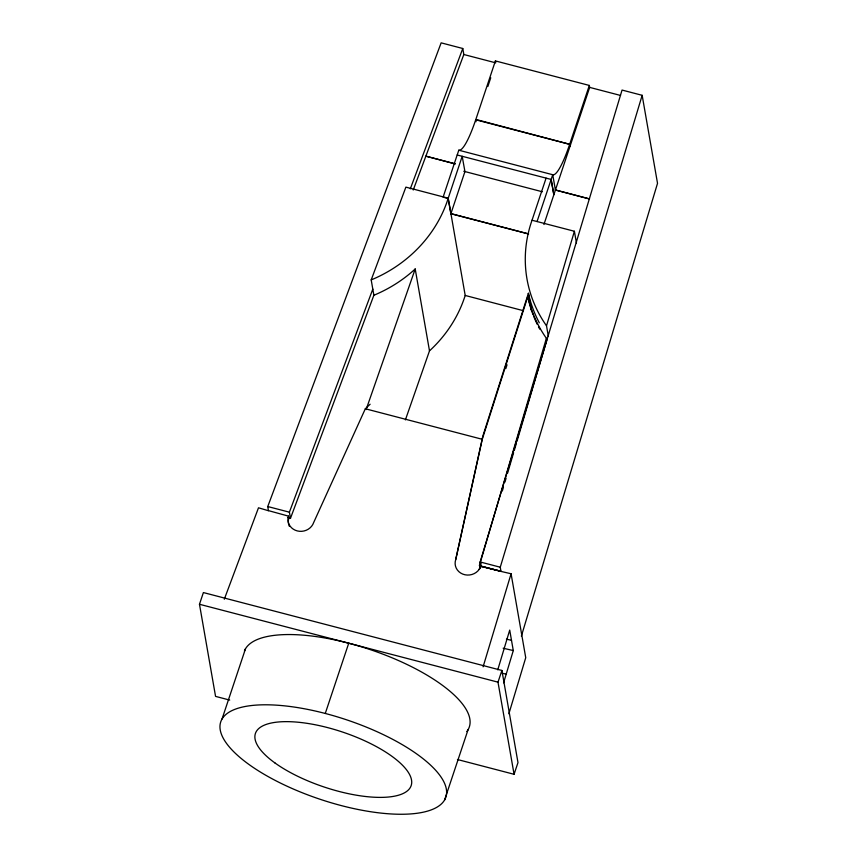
<?xml version="1.0" encoding="UTF-8"?>
<svg xmlns="http://www.w3.org/2000/svg" width="857" height="857" viewBox="0 0 857 857"><rect width="100%" height="100%" fill="white"/><g stroke="black" fill="none" stroke-linecap="round" stroke-linejoin="round"><path stroke-width="1.29" d="M455.72 559.6L482.266 439.266L527.837 296.404A135.181 124.244 -9.9 0 0 546.391 338.311L479.342 565.652L500.981 571.298L480.798 566.306L479.374 569.144A13.187 12.127 -9.9 0 1 462.716 574.083A13.187 12.127 -9.9 0 1 455.72 559.6L482.823 436.149L528.405 293.287A135.181 124.244 -9.9 0 0 539.31 322.8M548.341 336.33L546.509 325.81L574.394 231.261L532.026 220.238L546.091 178.127M480.07 566.423L481.206 562.588M502.298 491.072L503.434 487.237M504.934 482.127L506.069 478.302M507.569 473.193L513.6 452.753M514.35 450.204L516.235 443.808M516.985 441.259L546.745 340.358L546.391 338.311M481.013 566.884L480.156 561.967L622.053 90.06L642.161 95.309L657.523 183.334L521.367 636.151M508.876 713.785L525.737 657.694L511.083 573.762L500.949 571.405L500.263 567.216L642.161 95.309M500.949 571.405L480.82 566.231L479.32 569.177M483.102 666.821L511.083 573.762M497.767 669.82L509.711 630.099L513.289 650.57L503.584 682.847M505.812 368.606L507.033 364.782M450.889 213.725L464.944 171.571L462.191 156.306L448.136 198.46L450.889 213.725L528.308 233.897M229.708 700.083L215.557 696.387L199.477 604.271L203.388 592.562L501.902 670.463L517.982 762.591L514.071 774.289L457.456 759.516M222.017 719.077L245.466 648.856M457.242 154.903L458.795 150.168A52.77 9.245 -75.4 0 0 475.721 119.755L476.063 121.726M543.916 224.502L589.67 87.393L589.327 85.432L495.4 60.922L475.849 119.434L569.659 144.308L570.012 146.354M487.837 86.503L490.75 77.783M325.274 713.442L348.735 643.221M537.05 221.556L552.722 174.732A52.77 9.245 -75.4 0 0 569.659 144.308L589.327 85.432M444.612 799.924A118.695 41.886 18.5 0 0 296.286 707.379A118.695 41.886 18.5 0 0 259.039 771.214A118.695 41.886 18.5 0 0 444.612 799.924L468.072 729.703M514.071 774.289L497.992 682.161L501.902 670.463M366.121 409.56L415.206 268.98A135.181 124.244 -9.9 0 1 373.877 295.258L290.469 518.324L287.92 517.66M405.393 419.898L429.496 350.867A135.181 124.244 -9.9 0 0 465.201 295.461L448.232 198.213L405.886 187.126L371.199 279.907L373.877 295.258M224.298 599.236L258.493 507.794L268.434 510.729L267.759 506.541L441.141 42.85L462.78 48.495L463.851 54.634M290.469 518.324L289.398 512.186L372.806 289.12M410.31 188.829L462.78 48.495M413.235 189.997L463.83 54.516L495.732 62.84L495.4 60.922M370.128 404.215L365.328 408.768L313.662 522.545A13.187 12.127 -9.9 0 1 297.283 530.922A13.187 12.127 -9.9 0 1 288.488 516.128L268.466 510.633M479.363 569.134L480.82 566.231M506.433 639.151L511.5 640.329M503.155 648.213L513.289 650.57M502.395 673.27L506.198 674.159M589.67 87.393L620.543 95.448M475.731 119.798L569.659 144.308M458.806 150.221L552.733 174.721L555.411 190.083M551.158 179.413L553.847 194.764L551.115 179.434L457.167 154.988L443.112 197.153L448.136 198.46M455.099 163.794L425.822 156.156L455.121 163.912M589.487 198.888L555.4 189.997L589.498 198.974M463.776 171.261L542.374 191.775M365.328 408.768L482.255 439.287M267.759 506.541L289.398 512.186M480.156 561.967L500.263 567.216M199.477 604.271L497.992 682.161M450.921 213.618L528.619 233.918M465.201 295.461L523.488 310.727M574.394 231.261L576.461 243.088M528.405 293.287L531.351 310.191M527.837 296.404L528.201 298.461A135.181 124.244 -9.9 0 0 533.086 314.787M415.206 268.98L429.496 350.867M288.488 516.128L288.841 518.174A13.187 12.127 -9.9 0 0 289.409 526.402M244.416 651.052A118.695 41.886 18.5 0 1 377.948 652.306A118.695 41.886 18.5 0 1 466.808 731.567M546.509 325.81A135.181 124.244 -9.9 0 1 532.026 220.238M448.232 198.213A135.181 124.244 -9.9 0 1 371.199 279.907M539.728 329.12A135.181 124.244 -9.9 0 1 538.485 326.796M537.296 324.439A135.181 124.244 -9.9 0 1 533.568 316.008M274.947 762.944A82.133 28.988 18.5 0 0 407.889 790.433A82.133 28.988 18.5 0 0 317.111 725.14A82.133 28.988 18.5 0 0 274.947 762.944"/></g></svg>
